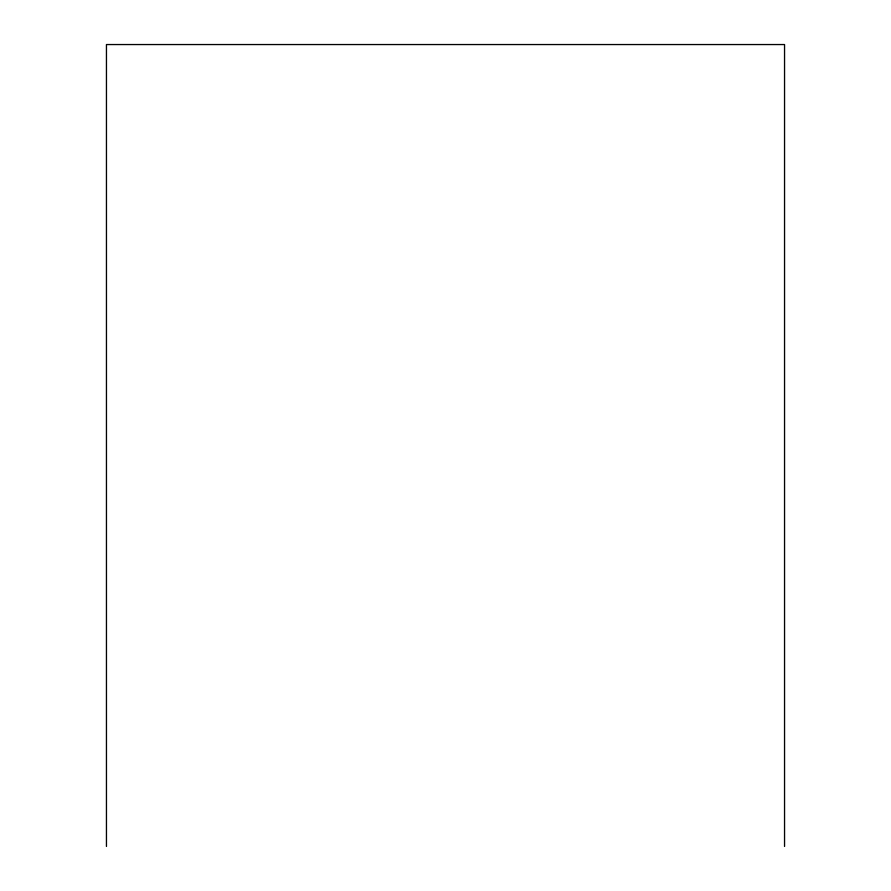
<?xml version="1.0" encoding="UTF-8"?>
<svg xmlns="http://www.w3.org/2000/svg" width="891" height="891" viewBox="0 0 891 891"><rect width="100%" height="100%" fill="white"/><g stroke="black" fill="none" stroke-linecap="round" stroke-linejoin="round"><path stroke-width="1.34" d="M784.548 846.45L784.548 44.55L106.452 44.55L106.452 846.45"/></g></svg>
